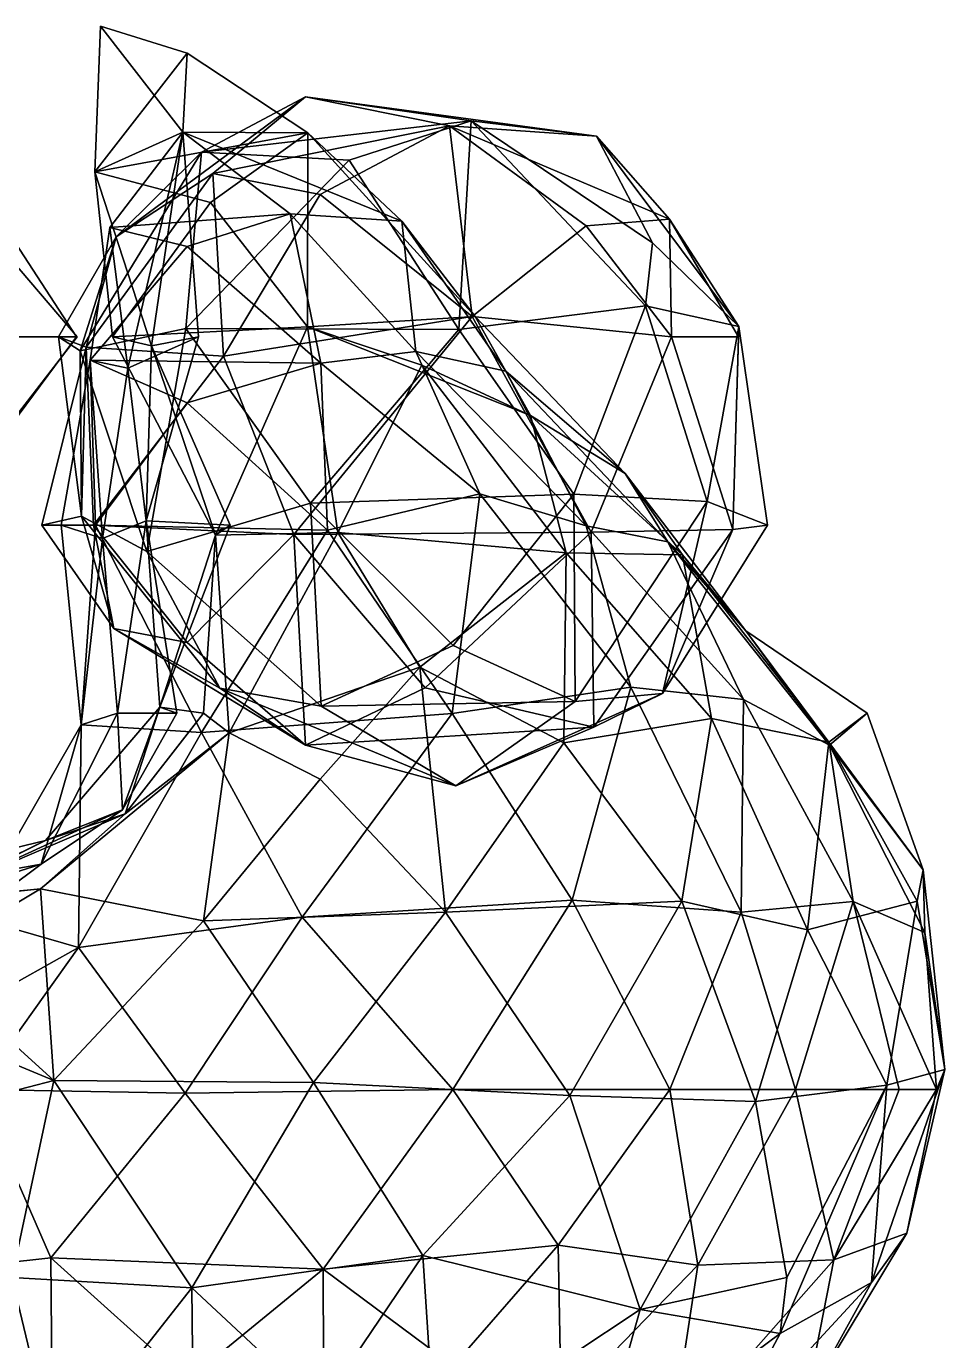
# Model space of a CAD drawing. Extents: x 290034 to 295698, y 4553723 to 4561693.
# Drawn here: x 291606.1 to 291693.1, y 4560611.5 to 4560736 of the extents above; entities that cross this region are included whole.
import ezdxf

# ---------------------------------------------------------------- set-up
doc = ezdxf.new("R2010")
doc.units = 0
doc.layers.add('Au_ppm_Pref_-_0_2', color=7, linetype='CONTINUOUS')

msp = doc.modelspace()

# ---------------------------------------------------------------- linework, layer by layer
at = {"layer": 'Au_ppm_Pref_-_0_2'}
for points in [[(291613.12, 4560735.96, 1639.25), (291612.58, 4560722.18, 1634.41), (291621.33, 4560733.43, 1636.23)], [(291613.12, 4560735.96, 1639.25), (291620.93, 4560725.92, 1640.41), (291612.58, 4560722.18, 1634.41)], [(291620.93, 4560725.92, 1640.41), (291613.12, 4560735.96, 1639.25), (291621.33, 4560733.43, 1636.23)], [(291612.58, 4560722.18, 1634.41), (291632.75, 4560725.87, 1633.01), (291621.33, 4560733.43, 1636.23)], [(291621.33, 4560733.43, 1636.23), (291632.75, 4560725.87, 1633.01), (291620.93, 4560725.92, 1640.41)], [(291614.61, 4560716.03, 1562.04), (291632.53, 4560729.28, 1561.96), (291623.75, 4560722.02, 1566.67)], [(291622.7, 4560724.04, 1556.29), (291632.53, 4560729.28, 1561.96), (291614.61, 4560716.03, 1562.04)], [(291648.23, 4560727, 1555.88), (291632.53, 4560729.28, 1561.96), (291622.7, 4560724.04, 1556.29)], [(291623.75, 4560722.02, 1566.67), (291632.53, 4560729.28, 1561.96), (291646.19, 4560726.54, 1568.4)], [(291632.53, 4560729.28, 1561.96), (291660.11, 4560725.57, 1562.05), (291646.19, 4560726.54, 1568.4)], [(291632.53, 4560729.28, 1561.96), (291648.23, 4560727, 1555.88), (291660.11, 4560725.57, 1562.05)], [(291636.68, 4560723.27, 1551.83), (291648.23, 4560727, 1555.88), (291622.7, 4560724.04, 1556.29)], [(291636.68, 4560723.27, 1551.83), (291647.07, 4560707.23, 1549.72), (291648.23, 4560727, 1555.88)], [(291647.07, 4560707.23, 1549.72), (291664.74, 4560709.47, 1554.21), (291648.23, 4560727, 1555.88)], [(291665.43, 4560715.45, 1556.1), (291660.11, 4560725.57, 1562.05), (291648.23, 4560727, 1555.88)], [(291664.74, 4560709.47, 1554.21), (291665.43, 4560715.45, 1556.1), (291648.23, 4560727, 1555.88)], [(291612.58, 4560722.18, 1634.41), (291620.93, 4560725.92, 1640.41), (291617.95, 4560705.68, 1633.88)], [(291623.53, 4560719.26, 1628.04), (291632.75, 4560725.87, 1633.01), (291612.58, 4560722.18, 1634.41)], [(291614, 4560716.89, 1645.19), (291615.72, 4560703.59, 1644.71), (291620.93, 4560725.92, 1640.41)], [(291614, 4560716.89, 1645.19), (291620.93, 4560725.92, 1640.41), (291631.08, 4560718.2, 1644.49)], [(291615.72, 4560703.59, 1644.71), (291622.42, 4560706.54, 1639.25), (291620.93, 4560725.92, 1640.41)], [(291620.93, 4560725.92, 1640.41), (291622.42, 4560706.54, 1639.25), (291617.95, 4560705.68, 1633.88)], [(291632.75, 4560725.87, 1633.01), (291641.67, 4560717.49, 1639.25), (291620.93, 4560725.92, 1640.41)], [(291631.08, 4560718.2, 1644.49), (291620.93, 4560725.92, 1640.41), (291641.67, 4560717.49, 1639.25)], [(291632.74, 4560707.49, 1626.49), (291632.75, 4560725.87, 1633.01), (291623.53, 4560719.26, 1628.04)], [(291633.93, 4560720.04, 1572.48), (291623.75, 4560722.02, 1566.67), (291646.19, 4560726.54, 1568.4)], [(291632.75, 4560725.87, 1633.01), (291632.74, 4560707.49, 1626.49), (291648.61, 4560708.46, 1633.12)], [(291632.75, 4560725.87, 1633.01), (291648.61, 4560708.46, 1633.12), (291641.67, 4560717.49, 1639.25)], [(291633.93, 4560720.04, 1572.48), (291646.19, 4560726.54, 1568.4), (291648.32, 4560708.48, 1575.04)], [(291648.32, 4560708.48, 1575.04), (291646.19, 4560726.54, 1568.4), (291659.12, 4560717.06, 1571.49)], [(291659.12, 4560717.06, 1571.49), (291646.19, 4560726.54, 1568.4), (291667.02, 4560717.7, 1567.98)], [(291646.19, 4560726.54, 1568.4), (291660.11, 4560725.57, 1562.05), (291667.02, 4560717.7, 1567.98)], [(291667.02, 4560717.7, 1567.98), (291660.11, 4560725.57, 1562.05), (291673.61, 4560707.51, 1562.08)], [(291665.43, 4560715.45, 1556.1), (291673.61, 4560707.51, 1562.08), (291660.11, 4560725.57, 1562.05)], [(291614.61, 4560716.03, 1562.04), (291611.18, 4560705.21, 1556.37), (291622.7, 4560724.04, 1556.29)], [(291611.18, 4560705.21, 1556.37), (291621.21, 4560707.33, 1550.35), (291622.7, 4560724.04, 1556.29)], [(291636.68, 4560723.27, 1551.83), (291622.7, 4560724.04, 1556.29), (291621.21, 4560707.33, 1550.35)], [(291647.07, 4560707.23, 1549.72), (291636.68, 4560723.27, 1551.83), (291621.21, 4560707.33, 1550.35)], [(291624.76, 4560704.73, 1573.56), (291611.75, 4560705.57, 1567.5), (291623.75, 4560722.02, 1566.67)], [(291623.75, 4560722.02, 1566.67), (291611.75, 4560705.57, 1567.5), (291614.61, 4560716.03, 1562.04)], [(291612.58, 4560722.18, 1634.41), (291614.27, 4560706.54, 1629.99), (291623.53, 4560719.26, 1628.04)], [(291612.58, 4560722.18, 1634.41), (291617.95, 4560705.68, 1633.88), (291614.27, 4560706.54, 1629.99)], [(291624.76, 4560704.73, 1573.56), (291623.75, 4560722.02, 1566.67), (291633.93, 4560720.04, 1572.48)], [(291614.27, 4560706.54, 1629.99), (291632.74, 4560707.49, 1626.49), (291623.53, 4560719.26, 1628.04)], [(291624.76, 4560704.73, 1573.56), (291633.93, 4560720.04, 1572.48), (291648.32, 4560708.48, 1575.04)], [(291614, 4560716.89, 1645.19), (291631.08, 4560718.2, 1644.49), (291621.33, 4560715.11, 1648.05)], [(291633.98, 4560704.06, 1650.77), (291621.33, 4560715.11, 1648.05), (291631.08, 4560718.2, 1644.49)], [(291633.98, 4560704.06, 1650.77), (291631.08, 4560718.2, 1644.49), (291642.99, 4560705.16, 1644.66)], [(291642.99, 4560705.16, 1644.66), (291631.08, 4560718.2, 1644.49), (291641.67, 4560717.49, 1639.25)], [(291603.8, 4560717.38, 1597.68), (291610.85, 4560706.54, 1597.68), (291603.69, 4560706.54, 1601.24)], [(291610.85, 4560706.54, 1597.68), (291603.8, 4560717.38, 1597.68), (291604.43, 4560706.54, 1593.76)], [(291614, 4560716.89, 1645.19), (291612.13, 4560704.35, 1650.26), (291615.72, 4560703.59, 1644.71)], [(291614, 4560716.89, 1645.19), (291621.33, 4560715.11, 1648.05), (291612.13, 4560704.35, 1650.26)], [(291651.51, 4560703.28, 1639.25), (291642.99, 4560705.16, 1644.66), (291641.67, 4560717.49, 1639.25)], [(291651.51, 4560703.28, 1639.25), (291641.67, 4560717.49, 1639.25), (291648.61, 4560708.46, 1633.12)], [(291667.22, 4560706.54, 1571.8), (291648.32, 4560708.48, 1575.04), (291659.12, 4560717.06, 1571.49)], [(291667.22, 4560706.54, 1571.8), (291659.12, 4560717.06, 1571.49), (291667.02, 4560717.7, 1567.98)], [(291667.22, 4560706.54, 1571.8), (291667.02, 4560717.7, 1567.98), (291673.57, 4560706.54, 1567.98)], [(291673.57, 4560706.54, 1567.98), (291667.02, 4560717.7, 1567.98), (291673.61, 4560707.51, 1562.08)], [(291602.9, 4560706.54, 1618.24), (291610.9, 4560706.54, 1621.44), (291602.81, 4560715.99, 1621.44)], [(291603.63, 4560706.54, 1626), (291602.81, 4560715.99, 1621.44), (291610.9, 4560706.54, 1621.44)], [(291611.75, 4560705.57, 1567.5), (291609.15, 4560706.54, 1562.04), (291614.61, 4560716.03, 1562.04)], [(291614.61, 4560716.03, 1562.04), (291609.15, 4560706.54, 1562.04), (291611.18, 4560705.21, 1556.37)], [(291633.98, 4560704.06, 1650.77), (291612.13, 4560704.35, 1650.26), (291621.33, 4560715.11, 1648.05)], [(291665.43, 4560715.45, 1556.1), (291664.74, 4560709.47, 1554.21), (291673.61, 4560707.51, 1562.08)], [(291657.96, 4560691.65, 1551.69), (291664.74, 4560709.47, 1554.21), (291647.07, 4560707.23, 1549.72)], [(291657.96, 4560691.65, 1551.69), (291670.6, 4560690.94, 1556.75), (291664.74, 4560709.47, 1554.21)], [(291673.61, 4560707.51, 1562.08), (291664.74, 4560709.47, 1554.21), (291670.6, 4560690.94, 1556.75)], [(291648.32, 4560708.48, 1575.04), (291631.43, 4560687.83, 1575.42), (291624.76, 4560704.73, 1573.56)], [(291631.43, 4560687.83, 1575.42), (291648.32, 4560708.48, 1575.04), (291659.61, 4560688.05, 1574.39)], [(291653.87, 4560699.1, 1627.37), (291648.61, 4560708.46, 1633.12), (291632.74, 4560707.49, 1626.49)], [(291659.61, 4560688.05, 1574.39), (291648.32, 4560708.48, 1575.04), (291667.22, 4560706.54, 1571.8)], [(291651.51, 4560703.28, 1639.25), (291648.61, 4560708.46, 1633.12), (291662.84, 4560693.6, 1633.08)], [(291653.87, 4560699.1, 1627.37), (291662.84, 4560693.6, 1633.08), (291648.61, 4560708.46, 1633.12)], [(291611.18, 4560705.21, 1556.37), (291617.51, 4560686.21, 1555.1), (291621.21, 4560707.33, 1550.35)], [(291624.01, 4560687.76, 1628.44), (291632.74, 4560707.49, 1626.49), (291614.27, 4560706.54, 1629.99)], [(291621.21, 4560707.33, 1550.35), (291617.51, 4560686.21, 1555.1), (291633.01, 4560690.8, 1550.23)], [(291633.01, 4560690.8, 1550.23), (291647.07, 4560707.23, 1549.72), (291621.21, 4560707.33, 1550.35)], [(291632.74, 4560707.49, 1626.49), (291624.01, 4560687.76, 1628.44), (291635.6, 4560688.01, 1622.34)], [(291643.57, 4560703.85, 1623.72), (291653.87, 4560699.1, 1627.37), (291632.74, 4560707.49, 1626.49)], [(291643.57, 4560703.85, 1623.72), (291632.74, 4560707.49, 1626.49), (291635.6, 4560688.01, 1622.34)], [(291657.96, 4560691.65, 1551.69), (291647.07, 4560707.23, 1549.72), (291633.01, 4560690.8, 1550.23)], [(291676.32, 4560688.72, 1562.04), (291673.61, 4560707.51, 1562.08), (291670.6, 4560690.94, 1556.75)], [(291676.32, 4560688.72, 1562.04), (291673.02, 4560688.3, 1567.96), (291673.61, 4560707.51, 1562.08)], [(291673.02, 4560688.3, 1567.96), (291673.57, 4560706.54, 1567.98), (291673.61, 4560707.51, 1562.08)], [(291602.9, 4560706.54, 1618.24), (291603.18, 4560696.57, 1621.44), (291610.9, 4560706.54, 1621.44)], [(291603.63, 4560706.54, 1626), (291610.9, 4560706.54, 1621.44), (291603.18, 4560696.57, 1621.44)], [(291610.85, 4560706.54, 1597.68), (291603.3, 4560696.4, 1597.68), (291603.69, 4560706.54, 1601.24)], [(291603.3, 4560696.4, 1597.68), (291610.85, 4560706.54, 1597.68), (291604.43, 4560706.54, 1593.76)], [(291612.46, 4560688.72, 1572.16), (291607.56, 4560688.72, 1567.98), (291611.75, 4560705.57, 1567.5)], [(291611.75, 4560705.57, 1567.5), (291607.56, 4560688.72, 1567.98), (291611.32, 4560689.55, 1561.78)], [(291611.75, 4560705.57, 1567.5), (291611.32, 4560689.55, 1561.78), (291609.15, 4560706.54, 1562.04)], [(291609.15, 4560706.54, 1562.04), (291611.32, 4560689.55, 1561.78), (291611.18, 4560705.21, 1556.37)], [(291624.76, 4560704.73, 1573.56), (291612.46, 4560688.72, 1572.16), (291611.75, 4560705.57, 1567.5)], [(291624.01, 4560687.76, 1628.44), (291614.27, 4560706.54, 1629.99), (291617.95, 4560705.68, 1633.88)], [(291617.46, 4560689.11, 1638.88), (291622.42, 4560706.54, 1639.25), (291615.72, 4560703.59, 1644.71)], [(291617.46, 4560689.11, 1638.88), (291617.95, 4560705.68, 1633.88), (291622.42, 4560706.54, 1639.25)], [(291617.46, 4560689.11, 1638.88), (291625.4, 4560688.72, 1633.31), (291617.95, 4560705.68, 1633.88)], [(291624.01, 4560687.76, 1628.44), (291617.95, 4560705.68, 1633.88), (291625.4, 4560688.72, 1633.31)], [(291659.61, 4560688.05, 1574.39), (291667.22, 4560706.54, 1571.8), (291673.02, 4560688.3, 1567.96)], [(291673.57, 4560706.54, 1567.98), (291673.02, 4560688.3, 1567.96), (291667.22, 4560706.54, 1571.8)], [(291609.41, 4560688.72, 1651.13), (291612.13, 4560704.35, 1650.26), (291612.64, 4560688.72, 1655.23)], [(291612.13, 4560704.35, 1650.26), (291609.41, 4560688.72, 1651.13), (291613.3, 4560687.45, 1645.42)], [(291617.51, 4560686.21, 1555.1), (291611.18, 4560705.21, 1556.37), (291611.32, 4560689.55, 1561.78)], [(291633.98, 4560704.06, 1650.77), (291621.33, 4560700.28, 1654.99), (291612.13, 4560704.35, 1650.26)], [(291612.13, 4560704.35, 1650.26), (291621.33, 4560700.28, 1654.99), (291612.64, 4560688.72, 1655.23)], [(291612.13, 4560704.35, 1650.26), (291613.3, 4560687.45, 1645.42), (291615.72, 4560703.59, 1644.71)], [(291624.76, 4560704.73, 1573.56), (291631.43, 4560687.83, 1575.42), (291612.46, 4560688.72, 1572.16)], [(291633.98, 4560704.06, 1650.77), (291642.99, 4560705.16, 1644.66), (291649.05, 4560691.67, 1651.34)], [(291651.51, 4560703.28, 1639.25), (291659.13, 4560688.65, 1645.2), (291642.99, 4560705.16, 1644.66)], [(291659.13, 4560688.65, 1645.2), (291649.05, 4560691.67, 1651.34), (291642.99, 4560705.16, 1644.66)], [(291613.3, 4560687.45, 1645.42), (291617.46, 4560689.11, 1638.88), (291615.72, 4560703.59, 1644.71)], [(291633.98, 4560704.06, 1650.77), (291634.62, 4560688.23, 1656.14), (291621.33, 4560700.28, 1654.99)], [(291633.98, 4560704.06, 1650.77), (291649.05, 4560691.67, 1651.34), (291634.62, 4560688.23, 1656.14)], [(291643.57, 4560703.85, 1623.72), (291635.6, 4560688.01, 1622.34), (291657.25, 4560686.07, 1622.02)], [(291653.87, 4560699.1, 1627.37), (291643.57, 4560703.85, 1623.72), (291657.25, 4560686.07, 1622.02)], [(291651.51, 4560703.28, 1639.25), (291666.86, 4560687.14, 1638.29), (291659.13, 4560688.65, 1645.2)], [(291651.51, 4560703.28, 1639.25), (291662.84, 4560693.6, 1633.08), (291666.86, 4560687.14, 1638.29)], [(291634.62, 4560688.23, 1656.14), (291612.64, 4560688.72, 1655.23), (291621.33, 4560700.28, 1654.99)], [(291662.84, 4560693.6, 1633.08), (291653.87, 4560699.1, 1627.37), (291668.25, 4560685.89, 1628.44)], [(291668.25, 4560685.89, 1628.44), (291653.87, 4560699.1, 1627.37), (291657.25, 4560686.07, 1622.02)], [(291668.25, 4560685.89, 1628.44), (291674.25, 4560678.7, 1634.72), (291662.84, 4560693.6, 1633.08)], [(291666.86, 4560687.14, 1638.29), (291662.84, 4560693.6, 1633.08), (291674.25, 4560678.7, 1634.72)], [(291634.02, 4560671.56, 1556.25), (291633.01, 4560690.8, 1550.23), (291617.51, 4560686.21, 1555.1)], [(291657.96, 4560691.65, 1551.69), (291633.01, 4560690.8, 1550.23), (291646.52, 4560677.3, 1552.3)], [(291633.01, 4560690.8, 1550.23), (291634.02, 4560671.56, 1556.25), (291646.52, 4560677.3, 1552.3)], [(291649.05, 4560691.67, 1651.34), (291646.45, 4560670.88, 1657.09), (291634.62, 4560688.23, 1656.14)], [(291646.45, 4560670.88, 1657.09), (291649.05, 4560691.67, 1651.34), (291663.36, 4560673.36, 1652.17)], [(291657.96, 4560691.65, 1551.69), (291646.52, 4560677.3, 1552.3), (291658.09, 4560671.99, 1556.61)], [(291663.36, 4560673.36, 1652.17), (291649.05, 4560691.67, 1651.34), (291659.13, 4560688.65, 1645.2)], [(291657.96, 4560691.65, 1551.69), (291658.09, 4560671.99, 1556.61), (291670.6, 4560690.94, 1556.75)], [(291658.09, 4560671.99, 1556.61), (291666.36, 4560672.77, 1562.04), (291670.6, 4560690.94, 1556.75)], [(291676.32, 4560688.72, 1562.04), (291670.6, 4560690.94, 1556.75), (291666.36, 4560672.77, 1562.04)], [(291607.56, 4560688.72, 1567.98), (291614.39, 4560678.91, 1567.98), (291611.32, 4560689.55, 1561.78)], [(291617.51, 4560686.21, 1555.1), (291611.32, 4560689.55, 1561.78), (291624.44, 4560673.27, 1562.28)], [(291614.39, 4560678.91, 1567.98), (291624.44, 4560673.27, 1562.28), (291611.32, 4560689.55, 1561.78)], [(291612.46, 4560688.72, 1572.16), (291614.39, 4560678.91, 1567.98), (291607.56, 4560688.72, 1567.98)], [(291611.3, 4560669.8, 1650.67), (291609.41, 4560688.72, 1651.13), (291612.64, 4560688.72, 1655.23)], [(291609.41, 4560688.72, 1651.13), (291611.3, 4560669.8, 1650.67), (291613.3, 4560687.45, 1645.42)], [(291622.7, 4560669.07, 1656.82), (291611.3, 4560669.8, 1650.67), (291612.64, 4560688.72, 1655.23)], [(291612.46, 4560688.72, 1572.16), (291631.43, 4560687.83, 1575.42), (291621.33, 4560677.58, 1571.69)], [(291612.46, 4560688.72, 1572.16), (291621.33, 4560677.58, 1571.69), (291614.39, 4560678.91, 1567.98)], [(291634.62, 4560688.23, 1656.14), (291622.7, 4560669.07, 1656.82), (291612.64, 4560688.72, 1655.23)], [(291614.72, 4560670.9, 1644.13), (291617.46, 4560689.11, 1638.88), (291613.3, 4560687.45, 1645.42)], [(291617.46, 4560689.11, 1638.88), (291614.72, 4560670.9, 1644.13), (291620.36, 4560670.9, 1639.25)], [(291617.46, 4560689.11, 1638.88), (291620.36, 4560670.9, 1639.25), (291618.74, 4560671.48, 1633.19)], [(291617.46, 4560689.11, 1638.88), (291618.74, 4560671.48, 1633.19), (291625.4, 4560688.72, 1633.31)], [(291624.01, 4560687.76, 1628.44), (291625.4, 4560688.72, 1633.31), (291618.74, 4560671.48, 1633.19)], [(291634.62, 4560688.23, 1656.14), (291646.45, 4560670.88, 1657.09), (291622.7, 4560669.07, 1656.82)], [(291674.05, 4560672.19, 1644.95), (291663.36, 4560673.36, 1652.17), (291659.13, 4560688.65, 1645.2)], [(291659.13, 4560688.65, 1645.2), (291666.86, 4560687.14, 1638.29), (291674.05, 4560672.19, 1644.95)], [(291659.61, 4560688.05, 1574.39), (291673.02, 4560688.3, 1567.96), (291659.85, 4560669.56, 1568.11)], [(291659.85, 4560669.56, 1568.11), (291673.02, 4560688.3, 1567.96), (291666.36, 4560672.77, 1562.04)], [(291676.32, 4560688.72, 1562.04), (291666.36, 4560672.77, 1562.04), (291673.02, 4560688.3, 1567.96)], [(291613.3, 4560687.45, 1645.42), (291611.3, 4560669.8, 1650.67), (291614.72, 4560670.9, 1644.13)], [(291624.01, 4560687.76, 1628.44), (291618.74, 4560671.48, 1633.19), (291622.89, 4560670.9, 1627.37)], [(291631.43, 4560687.83, 1575.42), (291632.54, 4560667.87, 1568.22), (291621.33, 4560677.58, 1571.69)], [(291624.01, 4560687.76, 1628.44), (291622.89, 4560670.9, 1627.37), (291625.31, 4560669.04, 1621.87)], [(291624.01, 4560687.76, 1628.44), (291625.31, 4560669.04, 1621.87), (291635.6, 4560688.01, 1622.34)], [(291635.6, 4560688.01, 1622.34), (291625.31, 4560669.04, 1621.87), (291643.38, 4560675.27, 1618.49)], [(291643.87, 4560673.29, 1572.98), (291631.43, 4560687.83, 1575.42), (291659.61, 4560688.05, 1574.39)], [(291632.54, 4560667.87, 1568.22), (291631.43, 4560687.83, 1575.42), (291643.87, 4560673.29, 1572.98)], [(291635.6, 4560688.01, 1622.34), (291643.38, 4560675.27, 1618.49), (291657.25, 4560686.07, 1622.02)], [(291659.61, 4560688.05, 1574.39), (291659.85, 4560669.56, 1568.11), (291643.87, 4560673.29, 1572.98)], [(291682.17, 4560667.88, 1638.13), (291674.05, 4560672.19, 1644.95), (291666.86, 4560687.14, 1638.29)], [(291666.86, 4560687.14, 1638.29), (291674.25, 4560678.7, 1634.72), (291682.17, 4560667.88, 1638.13)], [(291634.02, 4560671.56, 1556.25), (291617.51, 4560686.21, 1555.1), (291624.44, 4560673.27, 1562.28)], [(291657.25, 4560686.07, 1622.02), (291643.38, 4560675.27, 1618.49), (291657.02, 4560668.1, 1617.42)], [(291671, 4560670.39, 1621.55), (291657.25, 4560686.07, 1622.02), (291657.02, 4560668.1, 1617.42)], [(291657.25, 4560686.07, 1622.02), (291671, 4560670.39, 1621.55), (291668.25, 4560685.89, 1628.44)], [(291682.13, 4560668.14, 1628.3), (291668.25, 4560685.89, 1628.44), (291671, 4560670.39, 1621.55)], [(291668.25, 4560685.89, 1628.44), (291682.13, 4560668.14, 1628.3), (291674.25, 4560678.7, 1634.72)], [(291621.33, 4560677.58, 1571.69), (291632.54, 4560667.87, 1568.22), (291614.39, 4560678.91, 1567.98)], [(291624.44, 4560673.27, 1562.28), (291614.39, 4560678.91, 1567.98), (291632.54, 4560667.87, 1568.22)], [(291674.25, 4560678.7, 1634.72), (291685.75, 4560670.9, 1633.31), (291682.17, 4560667.88, 1638.13)], [(291685.75, 4560670.9, 1633.31), (291674.25, 4560678.7, 1634.72), (291682.13, 4560668.14, 1628.3)], [(291634.02, 4560671.56, 1556.25), (291658.09, 4560671.99, 1556.61), (291646.52, 4560677.3, 1552.3)], [(291625.31, 4560669.04, 1621.87), (291633.93, 4560664.63, 1617.59), (291643.38, 4560675.27, 1618.49)], [(291643.38, 4560675.27, 1618.49), (291633.93, 4560664.63, 1617.59), (291645.8, 4560652.06, 1615.81)], [(291657.02, 4560668.1, 1617.42), (291643.38, 4560675.27, 1618.49), (291645.8, 4560652.06, 1615.81)], [(291624.44, 4560673.27, 1562.28), (291632.54, 4560667.87, 1568.22), (291646.77, 4560664.01, 1562.1)], [(291624.44, 4560673.27, 1562.28), (291646.77, 4560664.01, 1562.1), (291634.02, 4560671.56, 1556.25)], [(291632.54, 4560667.87, 1568.22), (291643.87, 4560673.29, 1572.98), (291659.85, 4560669.56, 1568.11)], [(291657.79, 4560653.19, 1656.02), (291646.45, 4560670.88, 1657.09), (291663.36, 4560673.36, 1652.17)], [(291657.79, 4560653.19, 1656.02), (291663.36, 4560673.36, 1652.17), (291673.83, 4560652.05, 1651.74)], [(291663.36, 4560673.36, 1652.17), (291674.05, 4560672.19, 1644.95), (291673.83, 4560652.05, 1651.74)], [(291658.09, 4560671.99, 1556.61), (291634.02, 4560671.56, 1556.25), (291646.77, 4560664.01, 1562.1)], [(291666.36, 4560672.77, 1562.04), (291646.77, 4560664.01, 1562.1), (291659.85, 4560669.56, 1568.11)], [(291646.77, 4560664.01, 1562.1), (291666.36, 4560672.77, 1562.04), (291658.09, 4560671.99, 1556.61)], [(291674.05, 4560672.19, 1644.95), (291684.42, 4560653.06, 1645.2), (291673.83, 4560652.05, 1651.74)], [(291674.05, 4560672.19, 1644.95), (291682.17, 4560667.88, 1638.13), (291684.42, 4560653.06, 1645.2)], [(291611.3, 4560669.8, 1650.67), (291607.51, 4560656.59, 1644.59), (291614.72, 4560670.9, 1644.13)], [(291607.51, 4560656.59, 1644.59), (291615.21, 4560661.73, 1639.25), (291614.72, 4560670.9, 1644.13)], [(291618.74, 4560671.48, 1633.19), (291615.21, 4560661.73, 1639.25), (291607.9, 4560658.84, 1633.1)], [(291618.74, 4560671.48, 1633.19), (291607.9, 4560658.84, 1633.1), (291615.47, 4560661.37, 1627.37)], [(291614.72, 4560670.9, 1644.13), (291615.21, 4560661.73, 1639.25), (291620.36, 4560670.9, 1639.25)], [(291618.74, 4560671.48, 1633.19), (291620.36, 4560670.9, 1639.25), (291615.21, 4560661.73, 1639.25)], [(291622.89, 4560670.9, 1627.37), (291618.74, 4560671.48, 1633.19), (291615.47, 4560661.37, 1627.37)], [(291625.31, 4560669.04, 1621.87), (291622.89, 4560670.9, 1627.37), (291615.47, 4560661.37, 1627.37)], [(291622.7, 4560669.07, 1656.82), (291646.45, 4560670.88, 1657.09), (291632.22, 4560651.56, 1657.88)], [(291632.22, 4560651.56, 1657.88), (291646.45, 4560670.88, 1657.09), (291657.79, 4560653.19, 1656.02)], [(291691.07, 4560656.06, 1633.31), (291685.75, 4560670.9, 1633.31), (291682.13, 4560668.14, 1628.3)], [(291682.17, 4560667.88, 1638.13), (291685.75, 4560670.9, 1633.31), (291691.07, 4560656.06, 1633.31)], [(291611.05, 4560648.69, 1654.51), (291600.83, 4560651.65, 1649.96), (291611.3, 4560669.8, 1650.67)], [(291607.51, 4560656.59, 1644.59), (291611.3, 4560669.8, 1650.67), (291600.83, 4560651.65, 1649.96)], [(291611.05, 4560648.69, 1654.51), (291611.3, 4560669.8, 1650.67), (291622.7, 4560669.07, 1656.82)], [(291632.54, 4560667.87, 1568.22), (291659.85, 4560669.56, 1568.11), (291646.77, 4560664.01, 1562.1)], [(291657.02, 4560668.1, 1617.42), (291668.18, 4560653.08, 1617.17), (291671, 4560670.39, 1621.55)], [(291680.11, 4560650.37, 1621.75), (291671, 4560670.39, 1621.55), (291668.18, 4560653.08, 1617.17)], [(291671, 4560670.39, 1621.55), (291680.11, 4560650.37, 1621.75), (291682.13, 4560668.14, 1628.3)], [(291622.88, 4560651.22, 1616.85), (291625.31, 4560669.04, 1621.87), (291607.45, 4560654.26, 1620.99)], [(291615.47, 4560661.37, 1627.37), (291607.45, 4560654.26, 1620.99), (291625.31, 4560669.04, 1621.87)], [(291632.22, 4560651.56, 1657.88), (291611.05, 4560648.69, 1654.51), (291622.7, 4560669.07, 1656.82)], [(291622.88, 4560651.22, 1616.85), (291633.93, 4560664.63, 1617.59), (291625.31, 4560669.04, 1621.87)], [(291645.8, 4560652.06, 1615.81), (291668.18, 4560653.08, 1617.17), (291657.02, 4560668.1, 1617.42)], [(291690.5, 4560653.08, 1628.8), (291682.13, 4560668.14, 1628.3), (291680.11, 4560650.37, 1621.75)], [(291691.07, 4560656.06, 1633.31), (291682.13, 4560668.14, 1628.3), (291690.5, 4560653.08, 1628.8)], [(291682.17, 4560667.88, 1638.13), (291691.22, 4560650.13, 1638.31), (291684.42, 4560653.06, 1645.2)], [(291682.17, 4560667.88, 1638.13), (291691.07, 4560656.06, 1633.31), (291691.22, 4560650.13, 1638.31)], [(291622.88, 4560651.22, 1616.85), (291645.8, 4560652.06, 1615.81), (291633.93, 4560664.63, 1617.59)], [(291596.13, 4560653.08, 1627.37), (291615.47, 4560661.37, 1627.37), (291607.9, 4560658.84, 1633.1)], [(291596.13, 4560653.08, 1627.37), (291607.45, 4560654.26, 1620.99), (291615.47, 4560661.37, 1627.37)], [(291615.21, 4560661.73, 1639.25), (291607.51, 4560656.59, 1644.59), (291596.14, 4560653, 1639.27)], [(291596.14, 4560653, 1639.27), (291607.9, 4560658.84, 1633.1), (291615.21, 4560661.73, 1639.25)], [(291596.13, 4560653.08, 1627.37), (291607.9, 4560658.84, 1633.1), (291583.26, 4560652.87, 1633.28)], [(291607.9, 4560658.84, 1633.1), (291596.14, 4560653, 1639.27), (291583.26, 4560652.87, 1633.28)], [(291583.28, 4560652.24, 1645.28), (291607.51, 4560656.59, 1644.59), (291600.83, 4560651.65, 1649.96)], [(291607.51, 4560656.59, 1644.59), (291583.28, 4560652.24, 1645.28), (291596.14, 4560653, 1639.27)], [(291693.1, 4560637.15, 1633.98), (291691.07, 4560656.06, 1633.31), (291690.5, 4560653.08, 1628.8)], [(291691.07, 4560656.06, 1633.31), (291693.1, 4560637.15, 1633.98), (291691.22, 4560650.13, 1638.31)], [(291596.13, 4560653.08, 1627.37), (291582.8, 4560651.83, 1621.44), (291607.45, 4560654.26, 1620.99)], [(291596.13, 4560647.49, 1617.36), (291607.45, 4560654.26, 1620.99), (291582.8, 4560651.83, 1621.44)], [(291607.45, 4560654.26, 1620.99), (291596.13, 4560647.49, 1617.36), (291608.69, 4560636.11, 1614.37)], [(291608.69, 4560636.11, 1614.37), (291622.88, 4560651.22, 1616.85), (291607.45, 4560654.26, 1620.99)], [(291622.88, 4560651.22, 1616.85), (291633.3, 4560635.92, 1614.59), (291645.8, 4560652.06, 1615.81)], [(291632.22, 4560651.56, 1657.88), (291657.79, 4560653.19, 1656.02), (291646.5, 4560635.26, 1657.11)], [(291657.6, 4560634.67, 1616.44), (291645.8, 4560652.06, 1615.81), (291633.3, 4560635.92, 1614.59)], [(291645.8, 4560652.06, 1615.81), (291657.6, 4560634.67, 1616.44), (291668.18, 4560653.08, 1617.17)], [(291657.79, 4560653.19, 1656.02), (291667.06, 4560635.26, 1654.87), (291646.5, 4560635.26, 1657.11)], [(291657.6, 4560634.67, 1616.44), (291675.17, 4560634.12, 1620.16), (291668.18, 4560653.08, 1617.17)], [(291657.79, 4560653.19, 1656.02), (291673.83, 4560652.05, 1651.74), (291667.06, 4560635.26, 1654.87)], [(291667.06, 4560635.26, 1654.87), (291673.83, 4560652.05, 1651.74), (291678.96, 4560635.26, 1650.37)], [(291680.11, 4560650.37, 1621.75), (291668.18, 4560653.08, 1617.17), (291675.17, 4560634.12, 1620.16)], [(291673.83, 4560652.05, 1651.74), (291684.42, 4560653.06, 1645.2), (291678.96, 4560635.26, 1650.37)], [(291678.96, 4560635.26, 1650.37), (291684.42, 4560653.06, 1645.2), (291688.79, 4560635.26, 1645.19)], [(291690.5, 4560653.08, 1628.8), (291680.11, 4560650.37, 1621.75), (291687.61, 4560635.66, 1626.87)], [(291684.42, 4560653.06, 1645.2), (291692.33, 4560635.26, 1640.73), (291688.79, 4560635.26, 1645.19)], [(291692.33, 4560635.26, 1640.73), (291684.42, 4560653.06, 1645.2), (291691.22, 4560650.13, 1638.31)], [(291693.1, 4560637.15, 1633.98), (291690.5, 4560653.08, 1628.8), (291687.61, 4560635.66, 1626.87)], [(291611.05, 4560648.69, 1654.51), (291602.57, 4560643.97, 1651.13), (291600.83, 4560651.65, 1649.96)], [(291633.3, 4560635.92, 1614.59), (291622.88, 4560651.22, 1616.85), (291608.69, 4560636.11, 1614.37)], [(291611.05, 4560648.69, 1654.51), (291632.22, 4560651.56, 1657.88), (291621.13, 4560634.9, 1656.22)], [(291632.22, 4560651.56, 1657.88), (291646.5, 4560635.26, 1657.11), (291621.13, 4560634.9, 1656.22)], [(291680.11, 4560650.37, 1621.75), (291675.17, 4560634.12, 1620.16), (291687.61, 4560635.66, 1626.87)], [(291691.22, 4560650.13, 1638.31), (291693.1, 4560637.15, 1633.98), (291692.33, 4560635.26, 1640.73)], [(291611.05, 4560648.69, 1654.51), (291601.43, 4560635.26, 1654.57), (291602.57, 4560643.97, 1651.13)], [(291611.05, 4560648.69, 1654.51), (291621.13, 4560634.9, 1656.22), (291601.43, 4560635.26, 1654.57)], [(291596.13, 4560647.49, 1617.36), (291589.71, 4560644.01, 1615.5), (291608.69, 4560636.11, 1614.37)], [(291589.71, 4560644.01, 1615.5), (291594.09, 4560632.31, 1611.5), (291608.69, 4560636.11, 1614.37)], [(291689.51, 4560621.65, 1639.25), (291693.1, 4560637.15, 1633.98), (291686.16, 4560616.97, 1633.38)], [(291687.61, 4560635.66, 1626.87), (291686.16, 4560616.97, 1633.38), (291693.1, 4560637.15, 1633.98)], [(291689.51, 4560621.65, 1639.25), (291692.33, 4560635.26, 1640.73), (291693.1, 4560637.15, 1633.98)], [(291604.73, 4560617.45, 1611.44), (291608.69, 4560636.11, 1614.37), (291594.09, 4560632.31, 1611.5)], [(291608.69, 4560636.11, 1614.37), (291604.73, 4560617.45, 1611.44), (291621.77, 4560616.47, 1614.26)], [(291608.69, 4560636.11, 1614.37), (291621.77, 4560616.47, 1614.26), (291633.3, 4560635.92, 1614.59)], [(291643.67, 4560619.51, 1616.16), (291633.3, 4560635.92, 1614.59), (291621.77, 4560616.47, 1614.26)], [(291643.67, 4560619.51, 1616.16), (291657.6, 4560634.67, 1616.44), (291633.3, 4560635.92, 1614.59)], [(291594.09, 4560617.71, 1653.84), (291601.43, 4560635.26, 1654.57), (291608.42, 4560619.29, 1654.94)], [(291608.42, 4560619.29, 1654.94), (291601.43, 4560635.26, 1654.57), (291621.13, 4560634.9, 1656.22)], [(291621.13, 4560634.9, 1656.22), (291634.21, 4560618.24, 1655.75), (291608.42, 4560619.29, 1654.94)], [(291621.13, 4560634.9, 1656.22), (291646.5, 4560635.26, 1657.11), (291634.21, 4560618.24, 1655.75)], [(291634.21, 4560618.24, 1655.75), (291646.5, 4560635.26, 1657.11), (291656.47, 4560620.49, 1654.81)], [(291643.67, 4560619.51, 1616.16), (291664.25, 4560614.42, 1620.43), (291657.6, 4560634.67, 1616.44)], [(291656.47, 4560620.49, 1654.81), (291646.5, 4560635.26, 1657.11), (291667.06, 4560635.26, 1654.87)], [(291669.72, 4560618.62, 1650.78), (291656.47, 4560620.49, 1654.81), (291667.06, 4560635.26, 1654.87)], [(291657.6, 4560634.67, 1616.44), (291664.25, 4560614.42, 1620.43), (291675.17, 4560634.12, 1620.16)], [(291678.96, 4560635.26, 1650.37), (291669.72, 4560618.62, 1650.78), (291667.06, 4560635.26, 1654.87)], [(291678.96, 4560635.26, 1650.37), (291682.61, 4560619.11, 1644.59), (291669.72, 4560618.62, 1650.78)], [(291675.17, 4560634.12, 1620.16), (291678.13, 4560617.45, 1624.35), (291687.61, 4560635.66, 1626.87)], [(291687.61, 4560635.66, 1626.87), (291677.52, 4560612.13, 1626.5), (291686.16, 4560616.97, 1633.38)], [(291677.52, 4560612.13, 1626.5), (291687.61, 4560635.66, 1626.87), (291678.13, 4560617.45, 1624.35)], [(291678.96, 4560635.26, 1650.37), (291688.79, 4560635.26, 1645.19), (291682.61, 4560619.11, 1644.59)], [(291682.61, 4560619.11, 1644.59), (291688.79, 4560635.26, 1645.19), (291692.33, 4560635.26, 1640.73)], [(291689.51, 4560621.65, 1639.25), (291682.61, 4560619.11, 1644.59), (291692.33, 4560635.26, 1640.73)], [(291664.25, 4560614.42, 1620.43), (291678.13, 4560617.45, 1624.35), (291675.17, 4560634.12, 1620.16)], [(291682.61, 4560619.11, 1644.59), (291689.51, 4560621.65, 1639.25), (291679.98, 4560605.77, 1639.25)], [(291679.98, 4560605.77, 1639.25), (291689.51, 4560621.65, 1639.25), (291686.16, 4560616.97, 1633.38)], [(291634.21, 4560618.24, 1655.75), (291656.47, 4560620.49, 1654.81), (291646.52, 4560609.08, 1653.92)], [(291656.75, 4560605.24, 1650.38), (291646.52, 4560609.08, 1653.92), (291656.47, 4560620.49, 1654.81)], [(291669.72, 4560618.62, 1650.78), (291656.75, 4560605.24, 1650.38), (291656.47, 4560620.49, 1654.81)], [(291608.57, 4560601.06, 1650.63), (291594.09, 4560617.71, 1653.84), (291608.42, 4560619.29, 1654.94)], [(291608.57, 4560601.06, 1650.63), (291608.42, 4560619.29, 1654.94), (291621.33, 4560607.69, 1654.38)], [(291621.33, 4560607.69, 1654.38), (291608.42, 4560619.29, 1654.94), (291634.21, 4560618.24, 1655.75)], [(291621.77, 4560616.47, 1614.26), (291633.93, 4560605.12, 1617.33), (291643.67, 4560619.51, 1616.16)], [(291633.93, 4560605.12, 1617.33), (291644.83, 4560601.53, 1621.76), (291643.67, 4560619.51, 1616.16)], [(291643.67, 4560619.51, 1616.16), (291644.83, 4560601.53, 1621.76), (291664.25, 4560614.42, 1620.43)], [(291669.72, 4560618.62, 1650.78), (291667.12, 4560601.59, 1644.2), (291656.75, 4560605.24, 1650.38)], [(291669.72, 4560618.62, 1650.78), (291682.61, 4560619.11, 1644.59), (291667.12, 4560601.59, 1644.2)], [(291682.61, 4560619.11, 1644.59), (291679.98, 4560605.77, 1639.25), (291667.12, 4560601.59, 1644.2)], [(291608.57, 4560601.06, 1650.63), (291586.9, 4560602.99, 1650.02), (291594.09, 4560617.71, 1653.84)], [(291608.9, 4560600.06, 1615.61), (291604.73, 4560617.45, 1611.44), (291592.81, 4560601.02, 1610.4)], [(291621.77, 4560616.47, 1614.26), (291604.73, 4560617.45, 1611.44), (291608.9, 4560600.06, 1615.61)], [(291634.29, 4560600.76, 1650.63), (291621.33, 4560607.69, 1654.38), (291634.21, 4560618.24, 1655.75)], [(291634.21, 4560618.24, 1655.75), (291646.52, 4560609.08, 1653.92), (291634.29, 4560600.76, 1650.63)], [(291678.13, 4560617.45, 1624.35), (291664.25, 4560614.42, 1620.43), (291677.52, 4560612.13, 1626.5)], [(291621.99, 4560595.6, 1621.08), (291621.77, 4560616.47, 1614.26), (291608.9, 4560600.06, 1615.61)], [(291621.77, 4560616.47, 1614.26), (291621.99, 4560595.6, 1621.08), (291633.93, 4560605.12, 1617.33)], [(291671.81, 4560601.39, 1633.42), (291679.98, 4560605.77, 1639.25), (291686.16, 4560616.97, 1633.38)], [(291686.16, 4560616.97, 1633.38), (291677.52, 4560612.13, 1626.5), (291671.81, 4560601.39, 1633.42)], [(291644.83, 4560601.53, 1621.76), (291659.91, 4560599.06, 1627.5), (291664.25, 4560614.42, 1620.43)], [(291664.25, 4560614.42, 1620.43), (291659.91, 4560599.06, 1627.5), (291677.52, 4560612.13, 1626.5)], [(291677.52, 4560612.13, 1626.5), (291659.91, 4560599.06, 1627.5), (291671.81, 4560601.39, 1633.42)]]:
    msp.add_3dface(points, dxfattribs=at)

doc.saveas('drawing.dxf')
